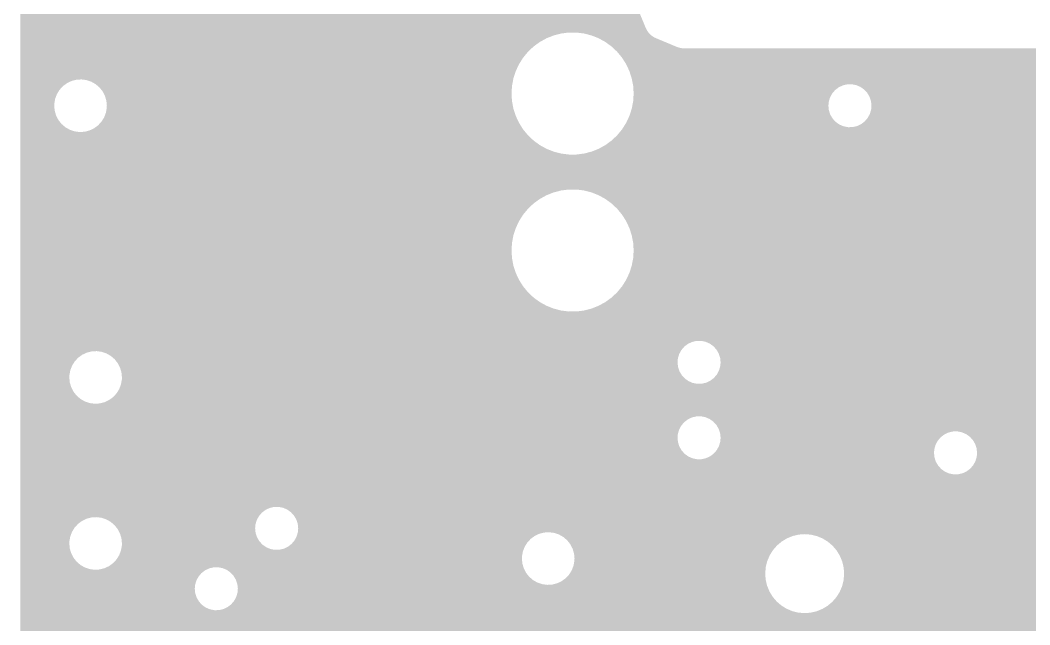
# Model space of a CAD drawing. Extents: x 295 to 953, y 10 to 290.
# Drawn here: x 566.9 to 622.2, y 101.8 to 134.8 of the extents above; entities that cross this region are included whole.
import ezdxf

# ---------------------------------------------------------------- set-up
doc = ezdxf.new("R2010")
doc.units = 0
doc.header["$LTSCALE"] = 5
doc.header["$MEASUREMENT"] = 0
doc.layers.add('PWR1', color=7, linetype='CONTINUOUS')

msp = doc.modelspace()

# ---------------------------------------------------------------- linework, layer by layer
at = {"layer": 'PWR1'}
for points in [[(566.926, 134.375), (566.926, 135.538), (601.164, 134.375), (600.682, 135.538)], [(566.926, 134.176), (566.926, 134.375), (601.276, 134.176), (601.164, 134.375)], [(566.926, 134.141), (566.926, 134.176), (601.307, 134.141), (601.276, 134.176)], [(566.926, 134.087), (566.926, 134.141), (596.522, 134.087), (596.939, 134.141)], [(566.926, 134.141), (566.926, 134.141), (596.939, 134.141), (597.359, 134.141)], [(566.926, 133.982), (566.926, 134.087), (596.116, 133.982), (596.522, 134.087)], [(566.926, 133.827), (566.926, 133.982), (595.725, 133.827), (596.116, 133.982)], [(566.926, 133.624), (566.926, 133.827), (595.358, 133.624), (595.725, 133.827)], [(597.775, 134.089), (597.359, 134.141), (601.355, 134.089), (601.307, 134.141)], [(598.095, 134.007), (597.775, 134.089), (601.43, 134.007), (601.355, 134.089)], [(598.182, 133.985), (598.095, 134.007), (601.462, 133.985), (601.43, 134.007)], [(598.452, 133.878), (598.182, 133.985), (601.618, 133.878), (601.462, 133.985)], [(598.547, 133.841), (598.452, 133.878), (601.697, 133.841), (601.618, 133.878)], [(598.573, 133.831), (598.547, 133.841), (601.722, 133.831), (601.697, 133.841)], [(598.941, 133.629), (598.573, 133.831), (602.205, 133.629), (601.722, 133.831)], [(566.926, 133.377), (566.926, 133.624), (595.018, 133.377), (595.358, 133.624)], [(566.926, 133.089), (566.926, 133.377), (594.713, 133.089), (595.018, 133.377)], [(599.281, 133.382), (598.941, 133.629), (602.795, 133.382), (602.205, 133.629)], [(599.313, 133.352), (599.281, 133.382), (602.866, 133.352), (602.795, 133.382)], [(599.38, 133.289), (599.313, 133.352), (603.086, 133.289), (602.866, 133.352)], [(599.394, 133.276), (599.38, 133.289), (603.248, 133.276), (603.086, 133.289)], [(599.587, 133.095), (599.394, 133.276), (715.755, 133.095), (715.319, 133.276)], [(566.926, 132.765), (566.926, 133.089), (594.446, 132.765), (594.713, 133.089)], [(566.926, 132.41), (566.926, 132.765), (594.221, 132.41), (594.446, 132.765)], [(599.645, 133.026), (599.587, 133.095), (715.922, 133.026), (715.755, 133.095)], [(599.645, 133.025), (599.645, 133.026), (715.922, 133.025), (715.922, 133.026)], [(599.855, 132.771), (599.645, 133.025), (716.028, 132.771), (715.922, 133.025)], [(600.08, 132.417), (599.855, 132.771), (716.177, 132.417), (716.028, 132.771)], [(566.926, 132.029), (566.926, 132.41), (594.043, 132.029), (594.221, 132.41)], [(600.081, 132.416), (600.081, 132.417), (716.177, 132.416), (716.177, 132.417)], [(600.259, 132.037), (600.081, 132.416), (716.177, 132.037), (716.177, 132.416)], [(600.389, 131.637), (600.259, 132.037), (716.177, 131.637), (716.177, 132.037)], [(566.926, 131.63), (566.926, 132.029), (593.914, 131.63), (594.043, 132.029)], [(566.926, 131.577), (566.926, 131.63), (593.904, 131.577), (593.914, 131.63)], [(566.926, 131.561), (566.926, 131.577), (570.008, 131.561), (570.283, 131.577)], [(566.926, 131.493), (566.926, 131.561), (569.741, 131.493), (570.008, 131.561)], [(566.926, 131.376), (566.926, 131.493), (569.492, 131.376), (569.741, 131.493)], [(570.556, 131.541), (570.283, 131.577), (593.898, 131.541), (593.904, 131.577)], [(570.817, 131.453), (570.556, 131.541), (593.881, 131.453), (593.898, 131.541)], [(600.451, 131.313), (600.389, 131.637), (716.177, 131.313), (716.177, 131.637)], [(566.926, 131.213), (566.926, 131.376), (569.269, 131.213), (569.492, 131.376)], [(566.926, 131.01), (566.926, 131.213), (569.082, 131.01), (569.269, 131.213)], [(566.926, 130.776), (566.926, 131.01), (568.937, 130.776), (569.082, 131.01)], [(571.056, 131.317), (570.817, 131.453), (593.855, 131.317), (593.881, 131.453)], [(571.172, 131.217), (571.056, 131.317), (593.837, 131.217), (593.855, 131.317)], [(571.265, 131.137), (571.172, 131.217), (593.832, 131.137), (593.837, 131.217)], [(571.437, 130.922), (571.265, 131.137), (593.818, 130.922), (593.832, 131.137)], [(600.452, 131.309), (600.451, 131.313), (612.183, 131.309), (612.433, 131.313)], [(600.463, 131.252), (600.452, 131.309), (611.941, 131.252), (612.183, 131.309)], [(600.468, 131.225), (600.463, 131.252), (611.884, 131.225), (611.941, 131.252)], [(600.473, 131.145), (600.468, 131.225), (611.715, 131.145), (611.884, 131.225)], [(600.483, 130.994), (600.473, 131.145), (611.518, 130.994), (611.715, 131.145)], [(600.494, 130.806), (600.483, 130.994), (611.357, 130.806), (611.518, 130.994)], [(612.455, 131.309), (612.433, 131.313), (640.25, 131.309), (640.5, 131.313)], [(612.677, 131.265), (612.455, 131.309), (640.064, 131.265), (640.25, 131.309)], [(612.707, 131.252), (612.677, 131.265), (640.008, 131.252), (640.064, 131.265)], [(612.906, 131.167), (612.707, 131.252), (639.827, 131.167), (640.008, 131.252)], [(612.936, 131.145), (612.906, 131.167), (639.782, 131.145), (639.827, 131.167)], [(613.109, 131.022), (612.936, 131.145), (639.621, 131.022), (639.782, 131.145)], [(613.135, 130.994), (613.109, 131.022), (639.585, 130.994), (639.621, 131.022)], [(613.278, 130.838), (613.135, 130.994), (639.452, 130.838), (639.585, 130.994)], [(566.926, 130.519), (566.926, 130.776), (568.84, 130.519), (568.937, 130.776)], [(566.926, 130.247), (566.926, 130.519), (568.793, 130.247), (568.84, 130.519)], [(571.497, 130.806), (571.437, 130.922), (593.811, 130.806), (593.818, 130.922)], [(571.563, 130.677), (571.497, 130.806), (593.819, 130.677), (593.811, 130.806)], [(571.642, 130.413), (571.563, 130.677), (593.836, 130.413), (593.819, 130.677)], [(571.644, 130.387), (571.642, 130.413), (593.838, 130.387), (593.836, 130.413)], [(571.668, 130.139), (571.644, 130.387), (593.885, 130.139), (593.838, 130.387)], [(600.46, 130.346), (600.469, 130.395), (611.168, 130.346), (611.182, 130.395)], [(600.469, 130.395), (600.481, 130.585), (611.182, 130.395), (611.238, 130.585)], [(600.481, 130.585), (600.494, 130.804), (611.238, 130.585), (611.356, 130.804)], [(600.494, 130.804), (600.494, 130.806), (611.356, 130.804), (611.357, 130.806)], [(613.297, 130.804), (613.278, 130.838), (639.423, 130.804), (639.452, 130.838)], [(613.403, 130.623), (613.297, 130.804), (639.325, 130.623), (639.423, 130.804)], [(613.416, 130.585), (613.403, 130.623), (639.305, 130.585), (639.325, 130.623)], [(613.481, 130.387), (613.416, 130.585), (639.247, 130.387), (639.305, 130.585)], [(613.486, 130.346), (613.481, 130.387), (639.235, 130.346), (639.247, 130.387)], [(566.926, 130.139), (566.926, 130.247), (568.789, 130.139), (568.793, 130.247)], [(566.926, 129.865), (566.926, 130.139), (568.815, 129.865), (568.789, 130.139)], [(566.926, 129.6), (566.926, 129.865), (568.893, 129.6), (568.815, 129.865)], [(571.617, 129.759), (571.654, 129.974), (593.986, 129.759), (593.916, 129.974)], [(571.654, 129.974), (571.664, 130.03), (593.916, 129.974), (593.906, 130.03)], [(571.664, 130.03), (571.668, 130.139), (593.906, 130.03), (593.885, 130.139)], [(600.286, 129.654), (600.362, 129.891), (611.254, 129.654), (611.176, 129.891)], [(600.362, 129.891), (600.391, 129.982), (611.176, 129.891), (611.167, 129.982)], [(600.391, 129.982), (600.421, 130.139), (611.167, 129.982), (611.15, 130.139)], [(600.421, 130.139), (600.46, 130.346), (611.15, 130.139), (611.168, 130.346)], [(613.42, 129.693), (613.477, 129.891), (639.309, 129.693), (639.243, 129.891)], [(613.477, 129.891), (613.489, 129.932), (639.243, 129.891), (639.239, 129.932)], [(613.508, 130.139), (613.486, 130.346), (639.217, 130.139), (639.235, 130.346)], [(613.489, 129.932), (613.508, 130.139), (639.239, 129.932), (639.217, 130.139)], [(566.926, 129.356), (566.926, 129.6), (569.02, 129.356), (568.893, 129.6)], [(566.926, 129.14), (566.926, 129.356), (569.191, 129.14), (569.02, 129.356)], [(571.374, 129.267), (571.519, 129.501), (594.191, 129.267), (594.081, 129.501)], [(571.519, 129.501), (571.547, 129.575), (594.081, 129.501), (594.046, 129.575)], [(571.547, 129.575), (571.617, 129.759), (594.046, 129.575), (593.986, 129.759)], [(600.109, 129.255), (600.195, 129.439), (611.548, 129.255), (611.38, 129.439)], [(600.195, 129.439), (600.262, 129.582), (611.38, 129.439), (611.296, 129.582)], [(600.262, 129.582), (600.286, 129.654), (611.296, 129.582), (611.254, 129.654)], [(613.103, 129.255), (613.14, 129.284), (639.615, 129.255), (639.589, 129.284)], [(613.14, 129.284), (613.273, 129.439), (639.589, 129.284), (639.447, 129.439)], [(613.273, 129.439), (613.302, 129.473), (639.447, 129.439), (639.427, 129.473)], [(613.302, 129.473), (613.399, 129.654), (639.427, 129.473), (639.321, 129.654)], [(613.399, 129.654), (613.42, 129.693), (639.321, 129.654), (639.309, 129.693)], [(566.926, 128.961), (566.926, 129.14), (569.4, 128.961), (569.191, 129.14)], [(566.926, 128.825), (566.926, 128.961), (569.64, 128.825), (569.4, 128.961)], [(566.926, 128.737), (566.926, 128.825), (569.901, 128.737), (569.64, 128.825)], [(566.926, 128.7), (566.926, 128.737), (570.174, 128.7), (569.901, 128.737)], [(570.449, 128.716), (570.716, 128.784), (594.553, 128.716), (594.497, 128.784)], [(570.716, 128.784), (570.835, 128.84), (594.497, 128.784), (594.45, 128.84)], [(570.835, 128.84), (570.965, 128.902), (594.45, 128.84), (594.411, 128.902)], [(570.965, 128.902), (571.187, 129.065), (594.411, 128.902), (594.308, 129.065)], [(571.187, 129.065), (571.307, 129.195), (594.308, 129.065), (594.225, 129.195)], [(571.307, 129.195), (571.374, 129.267), (594.225, 129.195), (594.191, 129.267)], [(599.668, 128.614), (599.845, 128.829), (654.306, 128.614), (654.18, 128.829)], [(599.845, 128.829), (599.86, 128.847), (654.18, 128.829), (654.174, 128.847)], [(599.86, 128.847), (599.934, 128.965), (654.174, 128.847), (654.135, 128.965)], [(599.934, 128.965), (599.965, 129.013), (612.225, 128.965), (611.98, 129.013)], [(599.965, 129.013), (600.027, 129.111), (611.98, 129.013), (611.751, 129.111)], [(600.027, 129.111), (600.084, 129.202), (611.751, 129.111), (611.624, 129.202)], [(600.084, 129.202), (600.109, 129.255), (611.624, 129.202), (611.548, 129.255)], [(612.225, 128.965), (612.474, 128.969), (640.292, 128.965), (640.27, 128.969)], [(612.474, 128.969), (612.661, 129.013), (640.27, 128.969), (640.047, 129.013)], [(612.661, 129.013), (612.717, 129.026), (640.047, 129.013), (640.017, 129.026)], [(612.717, 129.026), (612.897, 129.111), (640.017, 129.026), (639.818, 129.111)], [(612.897, 129.111), (612.942, 129.132), (639.818, 129.111), (639.789, 129.132)], [(612.942, 129.132), (613.103, 129.255), (639.789, 129.132), (639.615, 129.255)], [(566.926, 128.517), (566.926, 128.7), (594.718, 128.517), (594.566, 128.7)], [(566.926, 128.23), (566.926, 128.517), (595.024, 128.23), (594.718, 128.517)], [(566.926, 127.983), (566.926, 128.23), (595.364, 127.983), (595.024, 128.23)], [(570.174, 128.7), (570.449, 128.716), (594.566, 128.7), (594.553, 128.716)], [(599.156, 128.139), (599.222, 128.187), (655.151, 128.139), (654.906, 128.187)], [(599.222, 128.187), (599.287, 128.235), (654.906, 128.187), (654.796, 128.235)], [(599.287, 128.235), (599.341, 128.286), (654.796, 128.235), (654.677, 128.286)], [(599.341, 128.286), (599.494, 128.43), (654.677, 128.286), (654.474, 128.43)], [(599.494, 128.43), (599.593, 128.523), (654.474, 128.43), (654.389, 128.523)], [(599.593, 128.523), (599.668, 128.614), (654.389, 128.523), (654.306, 128.614)], [(566.926, 127.781), (566.926, 127.983), (595.733, 127.781), (595.364, 127.983)], [(566.926, 127.627), (566.926, 127.781), (596.123, 127.627), (595.733, 127.781)], [(566.926, 127.523), (566.926, 127.627), (596.53, 127.523), (596.123, 127.627)], [(597.783, 127.524), (598.19, 127.629), (716.177, 127.524), (716.177, 127.629)], [(598.19, 127.629), (598.58, 127.784), (716.177, 127.629), (716.177, 127.784)], [(598.58, 127.784), (598.948, 127.987), (716.177, 127.784), (716.177, 127.987)], [(598.948, 127.987), (599.156, 128.139), (716.177, 127.987), (716.177, 128.139)], [(566.926, 127.471), (566.926, 127.523), (596.947, 127.471), (596.53, 127.523)], [(566.926, 126.52), (566.926, 127.471), (716.177, 126.52), (716.177, 127.471)], [(597.367, 127.471), (597.783, 127.524), (716.177, 127.471), (716.177, 127.524)], [(566.926, 126.496), (566.926, 126.52), (709.58, 126.496), (709.916, 126.52)], [(566.926, 126.419), (566.926, 126.496), (709.251, 126.419), (709.58, 126.496)], [(566.926, 126.36), (566.926, 126.419), (709.105, 126.36), (709.251, 126.419)], [(566.926, 126.356), (566.926, 126.36), (648.505, 126.356), (648.755, 126.36)], [(566.926, 126.299), (566.926, 126.356), (648.263, 126.299), (648.505, 126.356)], [(566.926, 126.192), (566.926, 126.299), (648.037, 126.192), (648.263, 126.299)], [(566.926, 126.041), (566.926, 126.192), (647.84, 126.041), (648.037, 126.192)], [(566.926, 125.851), (566.926, 126.041), (647.678, 125.851), (647.84, 126.041)], [(566.926, 125.632), (566.926, 125.851), (647.56, 125.632), (647.678, 125.851)], [(566.926, 125.556), (566.926, 125.632), (647.538, 125.556), (647.56, 125.632)], [(566.926, 125.555), (566.926, 125.556), (596.939, 125.555), (597.359, 125.556)], [(566.926, 125.502), (566.926, 125.555), (596.522, 125.502), (596.939, 125.555)], [(566.926, 125.397), (566.926, 125.502), (596.116, 125.397), (596.522, 125.502)], [(597.775, 125.504), (597.359, 125.556), (647.522, 125.504), (647.538, 125.556)], [(598.182, 125.4), (597.775, 125.504), (647.492, 125.4), (647.522, 125.504)], [(566.926, 125.242), (566.926, 125.397), (595.725, 125.242), (596.116, 125.397)], [(566.926, 125.039), (566.926, 125.242), (595.358, 125.039), (595.725, 125.242)], [(566.926, 124.792), (566.926, 125.039), (595.018, 124.792), (595.358, 125.039)], [(598.2, 125.393), (598.182, 125.4), (647.49, 125.393), (647.492, 125.4)], [(598.573, 125.245), (598.2, 125.393), (647.477, 125.245), (647.49, 125.393)], [(598.682, 125.186), (598.573, 125.245), (647.472, 125.186), (647.477, 125.245)], [(598.941, 125.043), (598.682, 125.186), (647.487, 125.043), (647.472, 125.186)], [(599.086, 124.938), (598.941, 125.043), (647.498, 124.938), (647.487, 125.043)], [(599.281, 124.797), (599.086, 124.938), (647.545, 124.797), (647.498, 124.938)], [(566.926, 124.504), (566.926, 124.792), (594.713, 124.504), (595.018, 124.792)], [(566.926, 124.18), (566.926, 124.504), (594.446, 124.18), (594.713, 124.504)], [(599.383, 124.701), (599.281, 124.797), (647.576, 124.701), (647.545, 124.797)], [(599.587, 124.51), (599.383, 124.701), (647.688, 124.51), (647.576, 124.701)], [(599.607, 124.486), (599.587, 124.51), (647.702, 124.486), (647.688, 124.51)], [(599.759, 124.302), (599.607, 124.486), (647.87, 124.302), (647.702, 124.486)], [(599.855, 124.186), (599.759, 124.302), (648.034, 124.186), (647.87, 124.302)], [(566.926, 123.825), (566.926, 124.18), (594.221, 123.825), (594.446, 124.18)], [(566.926, 123.444), (566.926, 123.825), (594.043, 123.444), (594.221, 123.825)], [(599.873, 124.158), (599.855, 124.186), (648.073, 124.158), (648.034, 124.186)], [(599.936, 124.06), (599.873, 124.158), (648.302, 124.06), (648.073, 124.158)], [(599.966, 124.012), (599.936, 124.06), (648.547, 124.012), (648.302, 124.06)], [(599.986, 123.981), (599.966, 124.012), (673.15, 123.981), (673.167, 124.012)], [(600.08, 123.832), (599.986, 123.981), (673.107, 123.832), (673.15, 123.981)], [(600.123, 123.742), (600.08, 123.832), (673.081, 123.742), (673.107, 123.832)], [(566.926, 123.045), (566.926, 123.444), (593.914, 123.045), (594.043, 123.444)], [(600.22, 123.535), (600.123, 123.742), (673.062, 123.535), (673.081, 123.742)], [(600.259, 123.452), (600.22, 123.535), (673.071, 123.452), (673.062, 123.535)], [(600.313, 123.287), (600.259, 123.452), (673.089, 123.287), (673.071, 123.452)], [(600.389, 123.052), (600.313, 123.287), (673.166, 123.052), (673.089, 123.287)], [(566.926, 122.632), (566.926, 123.045), (593.837, 122.632), (593.914, 123.045)], [(600.39, 123.05), (600.389, 123.052), (673.167, 123.05), (673.166, 123.052)], [(600.431, 122.835), (600.39, 123.05), (673.293, 122.835), (673.167, 123.05)], [(600.466, 122.651), (600.431, 122.835), (673.461, 122.651), (673.293, 122.835)], [(600.468, 122.64), (600.466, 122.651), (673.477, 122.64), (673.461, 122.651)], [(566.926, 122.221), (566.926, 122.632), (593.811, 122.221), (593.837, 122.632)], [(566.926, 121.801), (566.926, 122.221), (593.838, 121.801), (593.811, 122.221)], [(600.476, 122.507), (600.468, 122.64), (673.664, 122.507), (673.477, 122.64)], [(600.469, 121.809), (600.493, 122.201), (716.177, 121.809), (716.177, 122.201)], [(600.483, 122.409), (600.476, 122.507), (673.893, 122.409), (673.664, 122.507)], [(600.486, 122.361), (600.483, 122.409), (674.137, 122.361), (673.893, 122.409)], [(600.489, 122.31), (600.486, 122.361), (709.225, 122.31), (709.104, 122.361)], [(600.494, 122.229), (600.489, 122.31), (709.553, 122.229), (709.225, 122.31)], [(600.493, 122.201), (600.494, 122.221), (709.889, 122.201), (709.656, 122.221)], [(600.494, 122.221), (600.494, 122.229), (709.656, 122.221), (709.553, 122.229)], [(566.926, 121.389), (566.926, 121.801), (593.916, 121.389), (593.838, 121.801)], [(600.391, 121.397), (600.469, 121.809), (716.177, 121.397), (716.177, 121.809)], [(566.926, 120.99), (566.926, 121.389), (594.046, 120.99), (593.916, 121.389)], [(566.926, 120.61), (566.926, 120.99), (594.225, 120.61), (594.046, 120.99)], [(600.084, 120.617), (600.262, 120.997), (716.177, 120.617), (716.177, 120.997)], [(600.262, 120.997), (600.391, 121.397), (716.177, 120.997), (716.177, 121.397)], [(566.926, 120.255), (566.926, 120.61), (594.45, 120.255), (594.225, 120.61)], [(599.956, 120.414), (600.023, 120.52), (654.641, 120.414), (654.867, 120.52)], [(600.023, 120.52), (600.059, 120.577), (654.867, 120.52), (655.109, 120.577)], [(600.059, 120.577), (600.062, 120.582), (655.109, 120.577), (655.359, 120.582)], [(600.062, 120.582), (600.084, 120.617), (716.177, 120.582), (716.177, 120.617)], [(566.926, 119.932), (566.926, 120.255), (594.718, 119.932), (594.45, 120.255)], [(566.926, 119.644), (566.926, 119.932), (595.024, 119.644), (594.718, 119.932)], [(599.504, 119.853), (599.593, 119.938), (654.164, 119.853), (654.209, 119.938)], [(599.593, 119.938), (599.704, 120.073), (654.209, 119.938), (654.282, 120.073)], [(599.704, 120.073), (599.86, 120.262), (654.282, 120.073), (654.443, 120.262)], [(599.86, 120.262), (599.861, 120.263), (654.443, 120.262), (654.444, 120.263)], [(599.861, 120.263), (599.956, 120.414), (654.444, 120.263), (654.641, 120.414)], [(566.926, 119.398), (566.926, 119.644), (595.364, 119.398), (595.024, 119.644)], [(566.926, 119.196), (566.926, 119.398), (595.733, 119.196), (595.364, 119.398)], [(598.58, 119.199), (598.948, 119.402), (654.098, 119.199), (654.077, 119.402)], [(598.948, 119.402), (598.955, 119.407), (654.077, 119.402), (654.076, 119.407)], [(598.955, 119.407), (599.239, 119.614), (654.076, 119.407), (654.094, 119.614)], [(599.239, 119.614), (599.287, 119.65), (654.094, 119.614), (654.105, 119.65)], [(599.287, 119.65), (599.504, 119.853), (654.105, 119.65), (654.164, 119.853)], [(566.926, 119.042), (566.926, 119.196), (596.123, 119.042), (595.733, 119.196)], [(566.926, 118.938), (566.926, 119.042), (596.53, 118.938), (596.123, 119.042)], [(566.926, 118.885), (566.926, 118.938), (596.947, 118.885), (596.53, 118.938)], [(566.926, 118.708), (566.926, 118.885), (654.306, 118.708), (654.202, 118.885)], [(596.947, 118.885), (597.367, 118.886), (654.202, 118.885), (654.202, 118.886)], [(597.367, 118.886), (597.656, 118.923), (654.202, 118.886), (654.18, 118.923)], [(597.656, 118.923), (597.783, 118.939), (654.18, 118.923), (654.175, 118.939)], [(597.783, 118.939), (598.19, 119.044), (654.175, 118.939), (654.14, 119.044)], [(598.19, 119.044), (598.48, 119.16), (654.14, 119.044), (654.102, 119.16)], [(598.48, 119.16), (598.58, 119.199), (654.102, 119.16), (654.098, 119.199)], [(566.926, 118.524), (566.926, 118.708), (654.474, 118.524), (654.306, 118.708)], [(566.926, 118.38), (566.926, 118.524), (654.677, 118.38), (654.474, 118.524)], [(566.926, 118.281), (566.926, 118.38), (654.906, 118.281), (654.677, 118.38)], [(566.926, 118.233), (566.926, 118.281), (655.151, 118.233), (654.906, 118.281)], [(566.926, 118.202), (566.926, 118.233), (664.07, 118.202), (664.086, 118.233)], [(566.926, 117.963), (566.926, 118.202), (664, 117.963), (664.07, 118.202)], [(566.926, 117.756), (566.926, 117.963), (663.982, 117.756), (664, 117.963)], [(566.926, 117.509), (566.926, 117.756), (664.008, 117.509), (663.982, 117.756)], [(566.926, 117.28), (566.926, 117.509), (664.084, 117.28), (664.008, 117.509)], [(566.926, 117.275), (566.926, 117.28), (603.928, 117.275), (604.178, 117.28)], [(566.926, 117.218), (566.926, 117.275), (603.686, 117.218), (603.928, 117.275)], [(566.926, 117.112), (566.926, 117.218), (603.46, 117.112), (603.686, 117.218)], [(604.217, 117.272), (604.178, 117.28), (664.086, 117.272), (664.084, 117.28)], [(604.422, 117.231), (604.217, 117.272), (664.11, 117.231), (664.086, 117.272)], [(604.651, 117.133), (604.422, 117.231), (664.167, 117.133), (664.11, 117.231)], [(604.759, 117.057), (604.651, 117.133), (664.212, 117.057), (664.167, 117.133)], [(566.926, 116.961), (566.926, 117.112), (603.263, 116.961), (603.46, 117.112)], [(566.926, 116.771), (566.926, 116.961), (603.101, 116.771), (603.263, 116.961)], [(566.926, 116.718), (566.926, 116.771), (603.073, 116.718), (603.101, 116.771)], [(566.926, 116.702), (566.926, 116.718), (570.833, 116.702), (571.108, 116.718)], [(566.926, 116.634), (566.926, 116.702), (570.566, 116.634), (570.833, 116.702)], [(566.926, 116.517), (566.926, 116.634), (570.317, 116.517), (570.566, 116.634)], [(571.381, 116.682), (571.108, 116.718), (603.053, 116.682), (603.073, 116.718)], [(571.642, 116.594), (571.381, 116.682), (603.005, 116.594), (603.053, 116.682)], [(571.717, 116.551), (571.642, 116.594), (602.983, 116.551), (603.005, 116.594)], [(604.854, 116.989), (604.759, 117.057), (664.274, 116.989), (664.212, 117.057)], [(604.96, 116.873), (604.854, 116.989), (664.38, 116.873), (664.274, 116.989)], [(605.023, 116.805), (604.96, 116.873), (664.476, 116.805), (664.38, 116.873)], [(605.067, 116.729), (605.023, 116.805), (664.583, 116.729), (664.476, 116.805)], [(605.125, 116.63), (605.067, 116.729), (664.812, 116.63), (664.583, 116.729)], [(605.148, 116.59), (605.125, 116.63), (665.017, 116.59), (664.812, 116.63)], [(605.151, 116.582), (605.148, 116.59), (665.057, 116.582), (665.017, 116.59)], [(605.226, 116.353), (605.151, 116.582), (716.177, 116.353), (716.177, 116.582)], [(566.926, 116.354), (566.926, 116.517), (570.095, 116.354), (570.317, 116.517)], [(566.926, 116.151), (566.926, 116.354), (569.908, 116.151), (570.095, 116.354)], [(566.926, 115.917), (566.926, 116.151), (569.763, 115.917), (569.908, 116.151)], [(571.882, 116.458), (571.717, 116.551), (602.955, 116.458), (602.983, 116.551)], [(572.051, 116.312), (571.882, 116.458), (602.913, 116.312), (602.955, 116.458)], [(572.091, 116.278), (572.051, 116.312), (602.91, 116.278), (602.913, 116.312)], [(572.228, 116.105), (572.091, 116.278), (602.895, 116.105), (602.91, 116.278)], [(572.262, 116.063), (572.228, 116.105), (602.9, 116.063), (602.895, 116.105)], [(572.369, 115.858), (572.262, 116.063), (602.921, 115.858), (602.9, 116.063)], [(605.253, 116.105), (605.226, 116.353), (716.177, 116.105), (716.177, 116.353)], [(605.234, 115.898), (605.253, 116.105), (716.177, 115.898), (716.177, 116.105)], [(566.926, 115.66), (566.926, 115.917), (569.665, 115.66), (569.763, 115.917)], [(566.926, 115.388), (566.926, 115.66), (569.618, 115.388), (569.665, 115.66)], [(572.389, 115.818), (572.369, 115.858), (602.934, 115.818), (602.921, 115.858)], [(572.447, 115.621), (572.389, 115.818), (602.999, 115.621), (602.934, 115.818)], [(572.467, 115.554), (572.447, 115.621), (603.038, 115.554), (602.999, 115.621)], [(572.481, 115.406), (572.467, 115.554), (603.125, 115.406), (603.038, 115.554)], [(605.058, 115.461), (605.115, 115.567), (624.098, 115.461), (624.323, 115.567)], [(605.115, 115.567), (605.146, 115.624), (624.323, 115.567), (624.566, 115.624)], [(605.146, 115.624), (605.148, 115.629), (624.566, 115.624), (624.815, 115.629)], [(605.148, 115.629), (605.165, 115.659), (716.177, 115.629), (716.177, 115.659)], [(605.165, 115.659), (605.234, 115.898), (716.177, 115.659), (716.177, 115.898)], [(566.926, 115.28), (566.926, 115.388), (569.614, 115.28), (569.618, 115.388)], [(566.926, 115.006), (566.926, 115.28), (569.64, 115.006), (569.614, 115.28)], [(566.926, 114.741), (566.926, 115.006), (569.719, 114.741), (569.64, 115.006)], [(572.443, 114.9), (572.448, 114.931), (623.62, 114.9), (623.637, 114.931)], [(572.448, 114.931), (572.456, 114.979), (603.97, 114.931), (603.725, 114.979)], [(572.456, 114.979), (572.473, 115.078), (603.725, 114.979), (603.496, 115.078)], [(572.473, 115.078), (572.489, 115.171), (603.496, 115.078), (603.364, 115.171)], [(572.493, 115.28), (572.481, 115.406), (603.24, 115.28), (603.125, 115.406)], [(572.489, 115.171), (572.491, 115.222), (603.364, 115.171), (603.293, 115.222)], [(572.491, 115.222), (572.493, 115.28), (603.293, 115.222), (603.24, 115.28)], [(603.97, 114.931), (604.219, 114.935), (623.637, 114.931), (623.639, 114.935)], [(604.219, 114.935), (604.462, 114.992), (623.639, 114.935), (623.67, 114.992)], [(604.462, 114.992), (604.687, 115.099), (623.67, 114.992), (623.727, 115.099)], [(604.687, 115.099), (604.715, 115.12), (623.727, 115.099), (623.738, 115.12)], [(604.715, 115.12), (604.885, 115.25), (623.738, 115.12), (623.849, 115.25)], [(604.885, 115.25), (604.936, 115.31), (623.849, 115.25), (623.9, 115.31)], [(604.936, 115.31), (605.047, 115.44), (623.9, 115.31), (624.07, 115.44)], [(605.047, 115.44), (605.058, 115.461), (624.07, 115.44), (624.098, 115.461)], [(566.926, 114.497), (566.926, 114.741), (569.846, 114.497), (569.719, 114.741)], [(566.926, 114.281), (566.926, 114.497), (570.017, 114.281), (569.846, 114.497)], [(572.013, 114.207), (572.2, 114.408), (623.559, 114.207), (623.537, 114.408)], [(572.2, 114.408), (572.228, 114.454), (623.537, 114.408), (623.532, 114.454)], [(572.228, 114.454), (572.345, 114.642), (623.532, 114.454), (623.549, 114.642)], [(572.345, 114.642), (572.352, 114.661), (623.549, 114.642), (623.551, 114.661)], [(572.352, 114.661), (572.442, 114.9), (623.551, 114.661), (623.62, 114.9)], [(566.926, 114.102), (566.926, 114.281), (570.226, 114.102), (570.017, 114.281)], [(566.926, 113.966), (566.926, 114.102), (570.465, 113.966), (570.226, 114.102)], [(566.926, 113.878), (566.926, 113.966), (570.727, 113.878), (570.465, 113.966)], [(566.926, 113.841), (566.926, 113.878), (571, 113.841), (570.727, 113.878)], [(566.926, 113.755), (566.926, 113.841), (623.763, 113.755), (623.712, 113.841)], [(571, 113.841), (571.275, 113.857), (623.712, 113.841), (623.703, 113.857)], [(571.275, 113.857), (571.541, 113.925), (623.703, 113.857), (623.663, 113.925)], [(571.541, 113.925), (571.636, 113.97), (623.663, 113.925), (623.637, 113.97)], [(571.636, 113.97), (571.791, 114.043), (623.637, 113.97), (623.613, 114.043)], [(571.791, 114.043), (572.013, 114.206), (623.613, 114.043), (623.559, 114.206)], [(572.013, 114.206), (572.013, 114.207), (623.559, 114.206), (623.559, 114.207)], [(566.926, 113.571), (566.926, 113.755), (623.931, 113.571), (623.763, 113.755)], [(566.926, 113.427), (566.926, 113.571), (624.134, 113.427), (623.931, 113.571)], [(566.926, 113.328), (566.926, 113.427), (624.363, 113.328), (624.134, 113.427)], [(566.926, 113.28), (566.926, 113.328), (624.607, 113.28), (624.363, 113.328)], [(566.926, 113.167), (566.926, 113.28), (707.609, 113.167), (707.638, 113.28)], [(566.926, 113.152), (566.926, 113.167), (707.608, 113.152), (707.609, 113.167)], [(566.926, 113.148), (566.926, 113.152), (603.928, 113.148), (604.178, 113.152)], [(566.926, 113.091), (566.926, 113.148), (603.686, 113.091), (603.928, 113.148)], [(566.926, 112.984), (566.926, 113.091), (603.46, 112.984), (603.686, 113.091)], [(566.926, 112.833), (566.926, 112.984), (603.263, 112.833), (603.46, 112.984)], [(566.926, 112.643), (566.926, 112.833), (603.101, 112.643), (603.263, 112.833)], [(604.422, 113.104), (604.178, 113.152), (707.604, 113.104), (707.608, 113.152)], [(604.651, 113.006), (604.422, 113.104), (707.595, 113.006), (707.604, 113.104)], [(604.854, 112.861), (604.651, 113.006), (707.583, 112.861), (707.595, 113.006)], [(604.907, 112.803), (604.854, 112.861), (707.578, 112.803), (707.583, 112.861)], [(605.023, 112.677), (604.907, 112.803), (707.588, 112.677), (707.578, 112.803)], [(566.926, 112.424), (566.926, 112.643), (602.983, 112.424), (603.101, 112.643)], [(566.926, 112.185), (566.926, 112.424), (602.913, 112.185), (602.983, 112.424)], [(566.926, 111.978), (566.926, 112.185), (602.895, 111.978), (602.913, 112.185)], [(605.146, 112.467), (605.023, 112.677), (707.605, 112.467), (707.588, 112.677)], [(605.148, 112.462), (605.146, 112.467), (707.606, 112.462), (707.605, 112.467)], [(605.193, 112.327), (605.148, 112.462), (707.638, 112.327), (707.606, 112.462)], [(605.195, 112.322), (605.193, 112.327), (617.962, 112.322), (618.211, 112.327)], [(605.213, 112.265), (605.195, 112.322), (617.719, 112.265), (617.962, 112.322)], [(605.226, 112.226), (605.213, 112.265), (617.635, 112.226), (617.719, 112.265)], [(605.233, 112.159), (605.226, 112.226), (617.494, 112.159), (617.635, 112.226)], [(605.249, 112.008), (605.233, 112.159), (617.296, 112.008), (617.494, 112.159)], [(618.456, 112.278), (618.211, 112.327), (707.65, 112.278), (707.638, 112.327)], [(618.685, 112.18), (618.456, 112.278), (707.673, 112.18), (707.65, 112.278)], [(618.743, 112.139), (618.685, 112.18), (707.683, 112.139), (707.673, 112.18)], [(566.926, 111.73), (566.926, 111.978), (602.921, 111.73), (602.895, 111.978)], [(566.926, 111.493), (566.926, 111.73), (602.999, 111.493), (602.921, 111.73)], [(605.165, 111.532), (605.184, 111.598), (616.997, 111.532), (617.016, 111.598)], [(605.184, 111.598), (605.234, 111.771), (617.016, 111.598), (617.109, 111.771)], [(605.234, 111.771), (605.238, 111.818), (617.109, 111.771), (617.134, 111.818)], [(605.238, 111.818), (605.253, 111.978), (617.134, 111.818), (617.271, 111.978)], [(605.253, 111.978), (605.249, 112.008), (617.271, 111.978), (617.296, 112.008)], [(618.888, 112.036), (618.743, 112.139), (707.726, 112.036), (707.683, 112.139)], [(619.056, 111.852), (618.888, 112.036), (707.801, 111.852), (707.726, 112.036)], [(619.071, 111.827), (619.056, 111.852), (707.812, 111.827), (707.801, 111.852)], [(619.182, 111.637), (619.071, 111.827), (707.927, 111.637), (707.812, 111.827)], [(619.214, 111.538), (619.182, 111.637), (707.988, 111.538), (707.927, 111.637)], [(566.926, 111.278), (566.926, 111.493), (603.125, 111.278), (602.999, 111.493)], [(566.926, 111.094), (566.926, 111.278), (603.293, 111.094), (603.125, 111.278)], [(566.926, 110.95), (566.926, 111.094), (603.496, 110.95), (603.293, 111.094)], [(604.687, 110.971), (604.885, 111.123), (616.948, 110.971), (616.932, 111.123)], [(604.885, 111.123), (604.91, 111.152), (616.932, 111.123), (616.928, 111.152)], [(604.91, 111.152), (605.047, 111.312), (616.928, 111.152), (616.943, 111.312)], [(605.047, 111.312), (605.072, 111.359), (616.943, 111.312), (616.947, 111.359)], [(605.072, 111.359), (605.165, 111.532), (616.947, 111.359), (616.997, 111.532)], [(619.26, 111.4), (619.214, 111.538), (708.105, 111.4), (707.988, 111.538)], [(619.272, 111.281), (619.26, 111.4), (708.206, 111.281), (708.105, 111.4)], [(619.268, 110.945), (619.278, 111.061), (708.649, 110.945), (708.462, 111.061)], [(619.286, 111.152), (619.272, 111.281), (708.356, 111.152), (708.206, 111.281)], [(619.278, 111.061), (619.286, 111.152), (708.462, 111.061), (708.356, 111.152)], [(566.926, 110.852), (566.926, 110.95), (603.725, 110.852), (603.496, 110.95)], [(566.926, 110.804), (566.926, 110.852), (603.97, 110.804), (603.725, 110.852)], [(566.926, 110.668), (566.926, 110.804), (617.033, 110.668), (616.988, 110.804)], [(566.926, 110.453), (566.926, 110.668), (617.159, 110.453), (617.033, 110.668)], [(603.97, 110.804), (604.219, 110.808), (616.988, 110.804), (616.987, 110.808)], [(604.219, 110.808), (604.462, 110.865), (616.987, 110.808), (616.968, 110.865)], [(604.462, 110.865), (604.546, 110.905), (616.968, 110.865), (616.955, 110.905)], [(604.546, 110.905), (604.687, 110.971), (616.955, 110.905), (616.948, 110.971)], [(619.08, 110.487), (619.092, 110.508), (648.01, 110.487), (648.037, 110.508)], [(619.092, 110.508), (619.149, 110.614), (648.037, 110.508), (648.263, 110.614)], [(619.149, 110.614), (619.18, 110.671), (648.263, 110.614), (648.505, 110.671)], [(619.18, 110.671), (619.182, 110.676), (648.505, 110.671), (648.755, 110.676)], [(619.182, 110.676), (619.198, 110.706), (709.375, 110.676), (709.25, 110.706)], [(619.198, 110.706), (619.212, 110.753), (709.25, 110.706), (709.06, 110.753)], [(619.212, 110.753), (619.25, 110.884), (709.06, 110.753), (708.749, 110.884)], [(619.25, 110.884), (619.268, 110.945), (708.749, 110.884), (708.649, 110.945)], [(566.926, 110.269), (566.926, 110.453), (617.327, 110.269), (617.159, 110.453)], [(566.926, 110.125), (566.926, 110.269), (617.53, 110.125), (617.327, 110.269)], [(566.926, 110.026), (566.926, 110.125), (617.759, 110.026), (617.53, 110.125)], [(566.926, 109.978), (566.926, 110.026), (618.003, 109.978), (617.759, 110.026)], [(566.926, 109.947), (566.926, 109.978), (647.56, 109.947), (647.576, 109.978)], [(566.926, 109.708), (566.926, 109.947), (647.49, 109.708), (647.56, 109.947)], [(618.003, 109.978), (618.253, 109.982), (647.576, 109.978), (647.579, 109.982)], [(618.253, 109.982), (618.495, 110.039), (647.579, 109.982), (647.609, 110.039)], [(618.495, 110.039), (618.721, 110.146), (647.609, 110.039), (647.666, 110.146)], [(618.721, 110.146), (618.748, 110.167), (647.666, 110.146), (647.678, 110.167)], [(618.748, 110.167), (618.919, 110.297), (647.678, 110.167), (647.789, 110.297)], [(618.919, 110.297), (618.969, 110.357), (647.789, 110.297), (647.84, 110.357)], [(618.969, 110.357), (619.08, 110.487), (647.84, 110.357), (648.01, 110.487)], [(566.926, 109.501), (566.926, 109.708), (647.472, 109.501), (647.49, 109.708)], [(566.926, 109.254), (566.926, 109.501), (647.498, 109.254), (647.472, 109.501)], [(566.926, 109.017), (566.926, 109.254), (647.576, 109.017), (647.498, 109.254)], [(566.926, 108.802), (566.926, 109.017), (647.702, 108.802), (647.576, 109.017)], [(566.926, 108.618), (566.926, 108.802), (647.87, 108.618), (647.702, 108.802)], [(566.926, 108.474), (566.926, 108.618), (648.073, 108.474), (647.87, 108.618)], [(566.926, 108.375), (566.926, 108.474), (648.302, 108.375), (648.073, 108.474)], [(566.926, 108.327), (566.926, 108.375), (648.547, 108.327), (648.302, 108.375)], [(566.926, 108.199), (566.926, 108.327), (716.177, 108.199), (716.177, 108.327)], [(566.926, 108.195), (566.926, 108.199), (580.814, 108.195), (581.064, 108.199)], [(566.926, 108.138), (566.926, 108.195), (580.572, 108.138), (580.814, 108.195)], [(566.926, 108.031), (566.926, 108.138), (580.346, 108.031), (580.572, 108.138)], [(566.926, 107.88), (566.926, 108.031), (580.149, 107.88), (580.346, 108.031)], [(566.926, 107.69), (566.926, 107.88), (579.987, 107.69), (580.149, 107.88)], [(581.086, 108.195), (581.064, 108.199), (633.646, 108.195), (633.896, 108.199)], [(581.308, 108.151), (581.086, 108.195), (633.46, 108.151), (633.646, 108.195)], [(581.338, 108.138), (581.308, 108.151), (633.404, 108.138), (633.46, 108.151)], [(581.537, 108.053), (581.338, 108.138), (633.223, 108.053), (633.404, 108.138)], [(581.567, 108.031), (581.537, 108.053), (633.178, 108.031), (633.223, 108.053)], [(581.74, 107.908), (581.567, 108.031), (633.017, 107.908), (633.178, 108.031)], [(581.766, 107.88), (581.74, 107.908), (632.981, 107.88), (633.017, 107.908)], [(581.909, 107.724), (581.766, 107.88), (632.848, 107.724), (632.981, 107.88)], [(566.926, 107.638), (566.926, 107.69), (579.959, 107.638), (579.987, 107.69)], [(566.926, 107.622), (566.926, 107.638), (570.833, 107.622), (571.108, 107.638)], [(566.926, 107.554), (566.926, 107.622), (570.566, 107.554), (570.833, 107.622)], [(566.926, 107.436), (566.926, 107.554), (570.317, 107.436), (570.566, 107.554)], [(566.926, 107.273), (566.926, 107.436), (570.095, 107.273), (570.317, 107.436)], [(566.926, 107.071), (566.926, 107.273), (569.908, 107.071), (570.095, 107.273)], [(571.381, 107.601), (571.108, 107.638), (579.939, 107.601), (579.959, 107.638)], [(571.642, 107.513), (571.381, 107.601), (579.891, 107.513), (579.939, 107.601)], [(571.717, 107.471), (571.642, 107.513), (579.869, 107.471), (579.891, 107.513)], [(571.882, 107.377), (571.717, 107.471), (579.841, 107.377), (579.869, 107.471)], [(572.051, 107.232), (571.882, 107.377), (579.799, 107.232), (579.841, 107.377)], [(572.091, 107.198), (572.051, 107.232), (579.796, 107.198), (579.799, 107.232)], [(572.228, 107.025), (572.091, 107.198), (579.781, 107.025), (579.796, 107.198)], [(581.928, 107.69), (581.909, 107.724), (632.819, 107.69), (632.848, 107.724)], [(582.034, 107.509), (581.928, 107.69), (632.721, 107.509), (632.819, 107.69)], [(582.047, 107.471), (582.034, 107.509), (632.701, 107.471), (632.721, 107.509)], [(582.112, 107.273), (582.047, 107.471), (632.643, 107.273), (632.701, 107.471)], [(582.117, 107.232), (582.112, 107.273), (632.631, 107.232), (632.643, 107.273)], [(582.139, 107.025), (582.117, 107.232), (632.613, 107.025), (632.631, 107.232)], [(566.926, 106.837), (566.926, 107.071), (569.763, 106.837), (569.908, 107.071)], [(566.926, 106.579), (566.926, 106.837), (569.665, 106.579), (569.763, 106.837)], [(572.262, 106.982), (572.228, 107.025), (579.786, 106.982), (579.781, 107.025)], [(572.369, 106.777), (572.262, 106.982), (579.807, 106.777), (579.786, 106.982)], [(572.389, 106.738), (572.369, 106.777), (579.82, 106.738), (579.807, 106.777)], [(572.447, 106.54), (572.389, 106.738), (579.885, 106.54), (579.82, 106.738)], [(582.06, 106.611), (582.094, 106.728), (595.082, 106.611), (595.331, 106.728)], [(582.094, 106.728), (582.114, 106.796), (595.331, 106.728), (595.598, 106.796)], [(582.114, 106.796), (582.119, 106.812), (595.598, 106.796), (595.873, 106.812)], [(582.119, 106.812), (582.12, 106.818), (632.636, 106.812), (632.635, 106.818)], [(582.12, 106.818), (582.139, 107.025), (632.635, 106.818), (632.613, 107.025)], [(596.137, 106.777), (595.873, 106.812), (632.639, 106.777), (632.636, 106.812)], [(596.146, 106.776), (596.137, 106.777), (632.64, 106.776), (632.639, 106.777)], [(596.348, 106.708), (596.146, 106.776), (632.662, 106.708), (632.64, 106.776)], [(596.407, 106.688), (596.348, 106.708), (609.589, 106.688), (609.866, 106.708)], [(596.415, 106.684), (596.407, 106.688), (609.529, 106.684), (609.589, 106.688)], [(596.549, 106.607), (596.415, 106.684), (609.2, 106.607), (609.529, 106.684)], [(610.202, 106.679), (609.866, 106.708), (632.671, 106.679), (632.662, 106.708)], [(610.53, 106.599), (610.202, 106.679), (632.698, 106.599), (632.671, 106.679)], [(566.926, 106.308), (566.926, 106.579), (569.618, 106.308), (569.665, 106.579)], [(566.926, 106.199), (566.926, 106.308), (569.614, 106.199), (569.618, 106.308)], [(566.926, 105.925), (566.926, 106.199), (569.64, 105.925), (569.614, 106.199)], [(572.467, 106.474), (572.447, 106.54), (579.924, 106.474), (579.885, 106.54)], [(572.481, 106.325), (572.467, 106.474), (580.011, 106.325), (579.924, 106.474)], [(572.473, 105.997), (572.489, 106.091), (580.382, 105.997), (580.25, 106.091)], [(572.493, 106.199), (572.481, 106.325), (580.126, 106.199), (580.011, 106.325)], [(572.489, 106.091), (572.491, 106.141), (580.25, 106.091), (580.179, 106.141)], [(572.491, 106.141), (572.493, 106.199), (580.179, 106.141), (580.126, 106.199)], [(581.573, 106.018), (581.771, 106.17), (594.532, 106.018), (594.626, 106.17)], [(581.771, 106.17), (581.836, 106.245), (594.626, 106.17), (594.673, 106.245)], [(581.836, 106.245), (581.933, 106.359), (594.673, 106.245), (594.778, 106.359)], [(581.933, 106.359), (581.98, 106.448), (594.778, 106.359), (594.86, 106.448)], [(581.98, 106.448), (582.051, 106.579), (594.86, 106.448), (595.038, 106.579)], [(582.051, 106.579), (582.06, 106.611), (595.038, 106.579), (595.082, 106.611)], [(596.647, 106.552), (596.549, 106.607), (609.064, 106.552), (609.2, 106.607)], [(596.73, 106.48), (596.647, 106.552), (608.888, 106.48), (609.064, 106.552)], [(596.856, 106.372), (596.73, 106.48), (608.708, 106.372), (608.888, 106.48)], [(596.908, 106.306), (596.856, 106.372), (608.598, 106.306), (608.708, 106.372)], [(597.027, 106.157), (596.908, 106.306), (608.42, 106.157), (608.598, 106.306)], [(597.062, 106.09), (597.027, 106.157), (608.34, 106.09), (608.42, 106.157)], [(597.154, 105.912), (597.062, 106.09), (608.185, 105.912), (608.34, 106.09)], [(610.669, 106.54), (610.53, 106.599), (632.717, 106.54), (632.698, 106.599)], [(610.841, 106.468), (610.669, 106.54), (632.759, 106.468), (632.717, 106.54)], [(611.072, 106.325), (610.841, 106.468), (632.843, 106.325), (632.759, 106.468)], [(611.128, 106.291), (611.072, 106.325), (632.875, 106.291), (632.843, 106.325)], [(611.302, 106.141), (611.128, 106.291), (633.011, 106.141), (632.875, 106.291)], [(611.384, 106.071), (611.302, 106.141), (633.111, 106.071), (633.011, 106.141)], [(611.446, 105.997), (611.384, 106.071), (633.214, 105.997), (633.111, 106.071)], [(566.926, 105.661), (566.926, 105.925), (569.719, 105.661), (569.64, 105.925)], [(566.926, 105.416), (566.926, 105.661), (569.846, 105.416), (569.719, 105.661)], [(572.295, 105.482), (572.345, 105.562), (594.383, 105.482), (594.397, 105.562)], [(572.345, 105.562), (572.417, 105.754), (594.397, 105.562), (594.43, 105.754)], [(572.417, 105.754), (572.442, 105.819), (594.43, 105.754), (594.455, 105.819)], [(572.442, 105.819), (572.448, 105.851), (594.455, 105.819), (594.467, 105.851)], [(572.448, 105.851), (572.456, 105.899), (580.856, 105.851), (580.611, 105.899)], [(572.456, 105.899), (572.473, 105.997), (580.611, 105.899), (580.382, 105.997)], [(580.856, 105.851), (581.105, 105.855), (594.467, 105.851), (594.469, 105.855)], [(581.105, 105.855), (581.348, 105.912), (594.469, 105.855), (594.49, 105.912)], [(581.348, 105.912), (581.558, 106.011), (594.49, 105.912), (594.528, 106.011)], [(581.558, 106.011), (581.573, 106.018), (594.528, 106.011), (594.532, 106.018)], [(597.177, 105.835), (597.154, 105.912), (608.118, 105.835), (608.185, 105.912)], [(597.232, 105.648), (597.177, 105.835), (608.001, 105.648), (608.118, 105.835)], [(597.242, 105.549), (597.232, 105.648), (607.939, 105.549), (608.001, 105.648)], [(597.258, 105.374), (597.242, 105.549), (607.864, 105.374), (607.939, 105.549)], [(611.53, 105.899), (611.446, 105.997), (633.443, 105.899), (633.214, 105.997)], [(611.571, 105.851), (611.53, 105.899), (633.688, 105.851), (633.443, 105.899)], [(611.603, 105.813), (611.571, 105.851), (716.177, 105.813), (716.177, 105.851)], [(611.658, 105.723), (611.603, 105.813), (716.177, 105.723), (716.177, 105.813)], [(611.661, 105.718), (611.658, 105.723), (655.109, 105.718), (655.359, 105.723)], [(611.695, 105.661), (611.661, 105.718), (654.867, 105.661), (655.109, 105.718)], [(611.76, 105.555), (611.695, 105.661), (654.641, 105.555), (654.867, 105.661)], [(611.778, 105.525), (611.76, 105.555), (654.602, 105.525), (654.641, 105.555)], [(611.828, 105.404), (611.778, 105.525), (654.444, 105.404), (654.602, 105.525)], [(566.926, 105.201), (566.926, 105.416), (570.017, 105.201), (569.846, 105.416)], [(566.926, 105.021), (566.926, 105.201), (570.226, 105.021), (570.017, 105.201)], [(566.926, 104.885), (566.926, 105.021), (570.465, 104.885), (570.226, 105.021)], [(571.791, 104.962), (571.977, 105.1), (594.446, 104.962), (594.405, 105.1)], [(571.977, 105.1), (572.013, 105.125), (594.405, 105.1), (594.403, 105.125)], [(572.013, 105.125), (572.2, 105.328), (594.403, 105.125), (594.384, 105.328)], [(572.2, 105.328), (572.228, 105.374), (594.384, 105.328), (594.379, 105.374)], [(572.228, 105.374), (572.295, 105.482), (594.379, 105.374), (594.383, 105.482)], [(597.176, 104.912), (597.207, 104.994), (607.724, 104.912), (607.744, 104.994)], [(597.207, 104.994), (597.25, 105.239), (607.744, 104.994), (607.806, 105.239)], [(597.25, 105.239), (597.254, 105.265), (607.806, 105.239), (607.818, 105.265)], [(597.254, 105.265), (597.258, 105.374), (607.818, 105.265), (607.864, 105.374)], [(611.907, 105.214), (611.828, 105.404), (654.282, 105.214), (654.444, 105.404)], [(611.907, 105.213), (611.907, 105.214), (654.281, 105.213), (654.282, 105.214)], [(611.959, 104.994), (611.907, 105.213), (654.164, 104.994), (654.281, 105.213)], [(611.985, 104.885), (611.959, 104.994), (654.132, 104.885), (654.164, 104.994)], [(566.926, 104.797), (566.926, 104.885), (570.727, 104.797), (570.465, 104.885)], [(566.926, 104.761), (566.926, 104.797), (571, 104.761), (570.727, 104.797)], [(566.926, 104.729), (566.926, 104.761), (577.044, 104.729), (577.11, 104.761)], [(566.926, 104.578), (566.926, 104.729), (576.847, 104.578), (577.044, 104.729)], [(566.926, 104.388), (566.926, 104.578), (576.685, 104.388), (576.847, 104.578)], [(571, 104.761), (571.275, 104.777), (577.11, 104.761), (577.144, 104.777)], [(571.275, 104.777), (571.507, 104.836), (577.144, 104.777), (577.27, 104.836)], [(571.507, 104.836), (571.541, 104.845), (577.27, 104.836), (577.308, 104.845)], [(571.541, 104.845), (571.643, 104.893), (577.308, 104.845), (577.512, 104.893)], [(571.643, 104.893), (571.652, 104.897), (577.512, 104.893), (577.762, 104.897)], [(571.652, 104.897), (571.791, 104.962), (594.465, 104.897), (594.446, 104.962)], [(578.006, 104.849), (577.762, 104.897), (594.48, 104.849), (594.465, 104.897)], [(578.038, 104.835), (578.006, 104.849), (594.484, 104.835), (594.48, 104.849)], [(578.235, 104.751), (578.038, 104.835), (594.528, 104.751), (594.484, 104.835)], [(578.438, 104.606), (578.235, 104.751), (594.603, 104.606), (594.528, 104.751)], [(578.452, 104.591), (578.438, 104.606), (594.611, 104.591), (594.603, 104.606)], [(578.607, 104.422), (578.452, 104.591), (594.744, 104.422), (594.611, 104.591)], [(578.634, 104.375), (578.607, 104.422), (594.782, 104.375), (594.744, 104.422)], [(596.778, 104.3), (596.965, 104.502), (607.712, 104.3), (607.696, 104.502)], [(596.965, 104.502), (596.993, 104.548), (607.696, 104.502), (607.693, 104.548)], [(596.993, 104.548), (597.11, 104.736), (607.693, 104.548), (607.709, 104.736)], [(597.11, 104.736), (597.176, 104.912), (607.709, 104.736), (607.724, 104.912)], [(611.996, 104.755), (611.985, 104.885), (654.094, 104.755), (654.132, 104.885)], [(611.991, 104.301), (612.012, 104.548), (654.102, 104.301), (654.076, 104.548)], [(612.012, 104.548), (611.996, 104.755), (654.076, 104.548), (654.094, 104.755)], [(566.926, 104.169), (566.926, 104.388), (576.567, 104.169), (576.685, 104.388)], [(566.926, 103.93), (566.926, 104.169), (576.497, 103.93), (576.567, 104.169)], [(566.926, 103.723), (566.926, 103.93), (576.479, 103.723), (576.497, 103.93)], [(578.732, 104.207), (578.634, 104.375), (594.978, 104.207), (594.782, 104.375)], [(578.736, 104.196), (578.732, 104.207), (594.991, 104.196), (594.978, 104.207)], [(578.781, 104.06), (578.736, 104.196), (595.23, 104.06), (594.991, 104.196)], [(578.81, 103.972), (578.781, 104.06), (595.492, 103.972), (595.23, 104.06)], [(578.81, 103.971), (578.81, 103.972), (595.5, 103.971), (595.492, 103.972)], [(578.814, 103.935), (578.81, 103.971), (595.765, 103.935), (595.5, 103.971)], [(578.82, 103.884), (578.814, 103.935), (607.798, 103.884), (607.785, 103.935)], [(578.837, 103.723), (578.82, 103.884), (607.864, 103.723), (607.798, 103.884)], [(595.765, 103.935), (596.04, 103.951), (607.785, 103.935), (607.781, 103.951)], [(596.04, 103.951), (596.306, 104.019), (607.781, 103.951), (607.765, 104.019)], [(596.306, 104.019), (596.556, 104.137), (607.765, 104.019), (607.737, 104.137)], [(596.556, 104.137), (596.658, 104.212), (607.737, 104.137), (607.719, 104.212)], [(596.658, 104.212), (596.778, 104.3), (607.719, 104.212), (607.712, 104.3)], [(611.898, 103.858), (611.95, 104.064), (654.301, 103.858), (654.18, 104.064)], [(611.95, 104.064), (611.981, 104.185), (654.18, 104.064), (654.14, 104.185)], [(611.981, 104.185), (611.991, 104.301), (654.14, 104.185), (654.102, 104.301)], [(566.926, 103.475), (566.926, 103.723), (576.505, 103.475), (576.479, 103.723)], [(566.926, 103.238), (566.926, 103.475), (576.583, 103.238), (576.505, 103.475)], [(578.751, 103.283), (578.818, 103.516), (608.102, 103.283), (607.96, 103.516)], [(578.818, 103.516), (578.823, 103.572), (607.96, 103.516), (607.926, 103.572)], [(578.823, 103.572), (578.837, 103.723), (607.926, 103.572), (607.864, 103.723)], [(611.587, 103.262), (611.657, 103.374), (670.683, 103.262), (670.645, 103.374)], [(611.657, 103.374), (611.687, 103.422), (655.151, 103.374), (654.906, 103.422)], [(611.687, 103.422), (611.749, 103.521), (654.906, 103.422), (654.677, 103.521)], [(611.749, 103.521), (611.766, 103.547), (654.677, 103.521), (654.64, 103.547)], [(611.766, 103.547), (611.816, 103.665), (654.64, 103.547), (654.474, 103.665)], [(611.816, 103.665), (611.895, 103.849), (654.474, 103.665), (654.306, 103.849)], [(611.895, 103.849), (611.898, 103.858), (654.306, 103.849), (654.301, 103.858)], [(566.926, 103.023), (566.926, 103.238), (576.709, 103.023), (576.583, 103.238)], [(566.926, 102.839), (566.926, 103.023), (576.877, 102.839), (576.709, 103.023)], [(566.926, 102.695), (566.926, 102.839), (577.08, 102.695), (576.877, 102.839)], [(578.271, 102.716), (578.389, 102.806), (608.722, 102.716), (608.576, 102.806)], [(578.389, 102.806), (578.469, 102.868), (608.576, 102.806), (608.505, 102.868)], [(578.469, 102.868), (578.604, 103.026), (608.505, 102.868), (608.32, 103.026)], [(578.604, 103.026), (578.631, 103.057), (608.32, 103.026), (608.294, 103.057)], [(578.631, 103.057), (578.749, 103.277), (608.294, 103.057), (608.108, 103.277)], [(578.749, 103.277), (578.751, 103.283), (608.108, 103.277), (608.102, 103.283)], [(610.948, 102.695), (611.106, 102.79), (671.187, 102.695), (671.054, 102.79)], [(611.106, 102.79), (611.165, 102.839), (671.054, 102.79), (670.984, 102.839)], [(611.165, 102.839), (611.365, 103.007), (670.984, 102.839), (670.831, 103.007)], [(611.365, 103.007), (611.379, 103.023), (670.831, 103.007), (670.816, 103.023)], [(611.379, 103.023), (611.566, 103.238), (670.816, 103.023), (670.69, 103.238)], [(611.566, 103.238), (611.587, 103.262), (670.69, 103.238), (670.683, 103.262)], [(566.926, 102.597), (566.926, 102.695), (577.309, 102.597), (577.08, 102.695)], [(566.926, 102.549), (566.926, 102.597), (577.554, 102.549), (577.309, 102.597)], [(566.926, 102.498), (566.926, 102.549), (609.175, 102.498), (609.054, 102.549)], [(566.926, 102.417), (566.926, 102.498), (609.502, 102.417), (609.175, 102.498)], [(566.926, 102.389), (566.926, 102.417), (609.839, 102.389), (609.502, 102.417)], [(566.926, 96.642), (566.926, 102.389), (716.177, 96.642), (716.177, 102.389)], [(577.554, 102.549), (577.803, 102.553), (609.054, 102.549), (609.043, 102.553)], [(577.803, 102.553), (578.046, 102.61), (609.043, 102.553), (608.908, 102.61)], [(578.046, 102.61), (578.086, 102.629), (608.908, 102.61), (608.863, 102.629)], [(578.086, 102.629), (578.271, 102.716), (608.863, 102.629), (608.722, 102.716)], [(609.839, 102.389), (610.175, 102.413), (716.177, 102.389), (716.177, 102.413)], [(610.175, 102.413), (610.504, 102.49), (716.177, 102.413), (716.177, 102.49)], [(610.504, 102.49), (610.65, 102.549), (716.177, 102.49), (716.177, 102.549)], [(610.65, 102.549), (610.769, 102.597), (671.661, 102.549), (671.416, 102.597)], [(610.769, 102.597), (610.817, 102.616), (671.416, 102.597), (671.371, 102.616)], [(610.817, 102.616), (610.948, 102.695), (671.371, 102.616), (671.187, 102.695)]]:
    msp.add_solid(points, dxfattribs=at)

doc.saveas('drawing.dxf')
